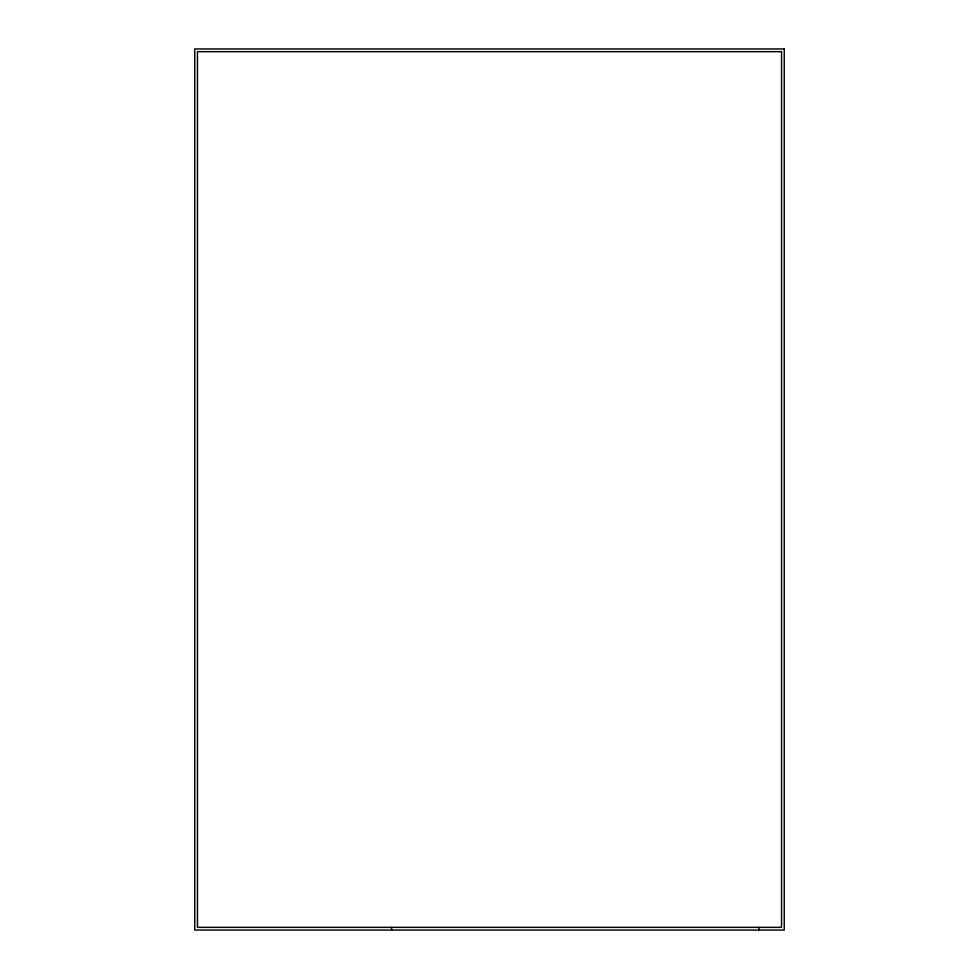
<?xml version="1.0" encoding="UTF-8"?>
<svg xmlns="http://www.w3.org/2000/svg" width="979" height="979" viewBox="0 0 979 979"><rect width="100%" height="100%" fill="white"/><g stroke="black" fill="none" stroke-linecap="round" stroke-linejoin="round"><path stroke-width="1.47" d="M758.97 927.346L758.97 930.05M391.551 927.346L391.551 930.05M784.252 48.95L194.748 48.95L194.748 930.05L784.252 930.05L784.252 48.95M781.548 51.654L197.452 51.654L197.452 927.346L781.548 927.346L781.548 51.654"/></g></svg>
